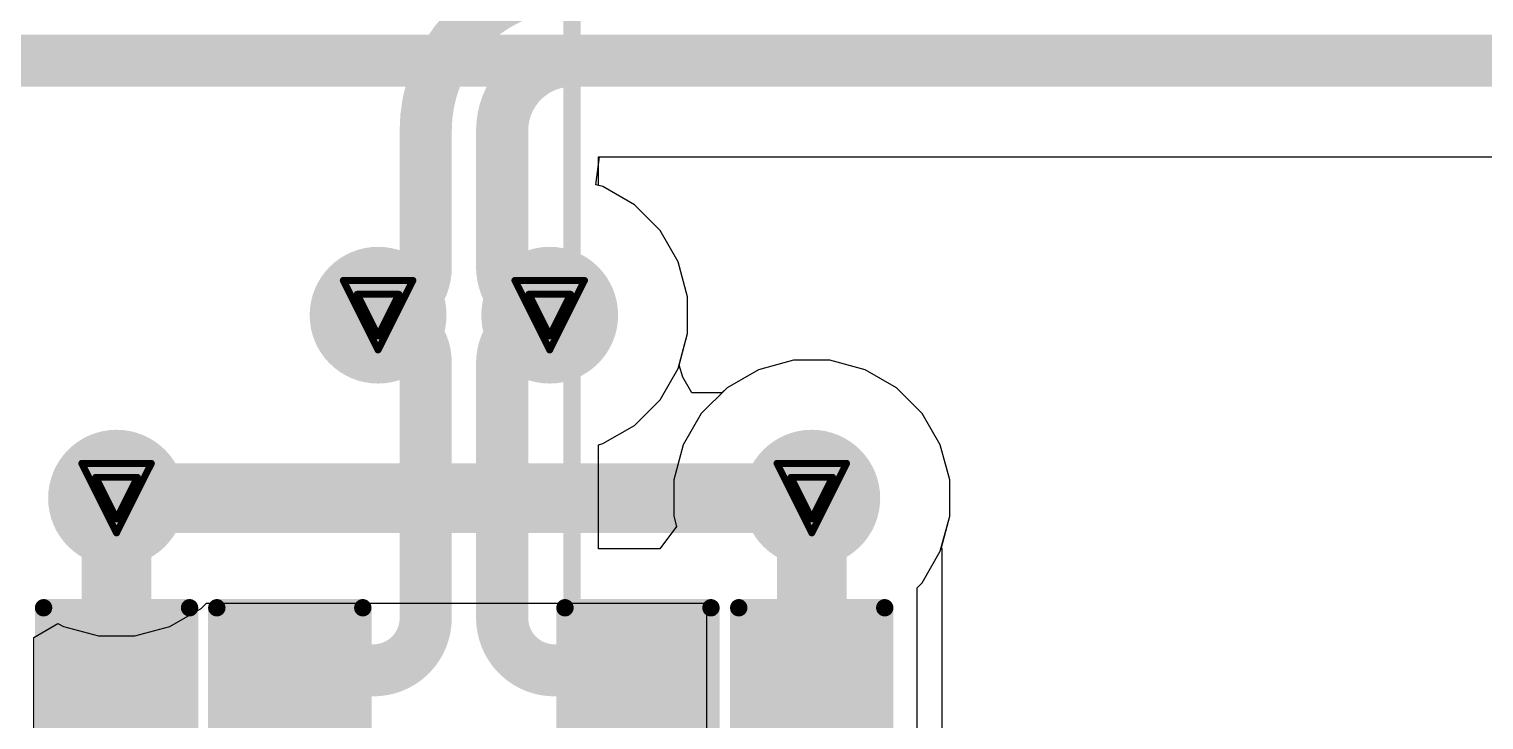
# Model space of a CAD drawing. Header units: inches. Extents: x 0 to 289, y 0 to 168.
# Drawn here: x 66.06 to 76.69, y 74.83 to 79.88 of the extents above; entities that cross this region are included whole.
import ezdxf

# ---------------------------------------------------------------- set-up
doc = ezdxf.new("R2010")
doc.units = ezdxf.units.IN
for name, color, linetype in [('Bottom Layer', 5, 'Continuous'), ('Bottom Overlay', 54, 'Continuous'), ('Bottom Paste', 16, 'Continuous'), ('Bottom Solder', 6, 'Continuous'), ('Drill Drawing', 1, 'Continuous'), ('Top Layer', 1, 'Continuous'), ('Top Overlay', 2, 'Continuous'), ('Via Holes', 16, 'Continuous')]:
    doc.layers.add(name, color=color, linetype=linetype)

# ---------------------------------------------------------------- blocks, each defined once
blk = doc.blocks.new('R___0603_B_24')
at = {"layer": 'Bottom Layer'}
for points in [[(-1.143, -0.4445), (-1.143, 0.4445), (-0.381, 0.4445), (-0.381, -0.4445)], [(0.381, -0.4445), (0.381, 0.4445), (1.143, 0.4445), (1.143, -0.4445)]]:
    blk.add_hatch(color=5, dxfattribs=at).paths.add_polyline_path(points)
at = {"layer": 'Bottom Paste'}
for points in [[(-1.143, -0.4445), (-1.143, 0.4445), (-0.381, 0.4445), (-0.381, -0.4445)], [(0.381, -0.4445), (0.381, 0.4445), (1.143, 0.4445), (1.143, -0.4445)]]:
    blk.add_hatch(color=16, dxfattribs=at).paths.add_polyline_path(points)
at = {"layer": 'Bottom Solder'}
for points in [[(-1.2446, -0.5461), (-1.2446, 0.5461), (-0.2794, 0.5461), (-0.2794, -0.5461)], [(0.2794, -0.5461), (0.2794, 0.5461), (1.2446, 0.5461), (1.2446, -0.5461)]]:
    blk.add_hatch(color=6, dxfattribs=at).paths.add_polyline_path(points)
at = {"layer": 'Bottom Overlay'}
for points in [[(-1.2192, 0.5334, 0.127, 0.127, 0), (-1.2192, -0.5334, 0.127, 0.127, 0)], [(-1.2192, 0.5334, 0.127, 0.127, 0), (1.2192, 0.5334, 0.127, 0.127, 0)], [(1.2192, 0.5334, 0.127, 0.127, 0), (1.2192, -0.5334, 0.127, 0.127, 0)], [(-1.2192, -0.5334, 0.127, 0.127, 0), (1.2192, -0.5334, 0.127, 0.127, 0)]]:
    blk.add_lwpolyline(points, format="xyseb", dxfattribs=at)
for points in [[(-1.25095, 0.5334, 0.0635, 0.0635, 1), (-1.18745, 0.5334, 0.0635, 0.0635, 1)], [(-1.25095, 0.5334, 0.0635, 0.0635, 1), (-1.18745, 0.5334, 0.0635, 0.0635, 1)], [(1.18745, 0.5334, 0.0635, 0.0635, 1), (1.25095, 0.5334, 0.0635, 0.0635, 1)], [(1.18745, 0.5334, 0.0635, 0.0635, 1), (1.25095, 0.5334, 0.0635, 0.0635, 1)], [(-1.25095, -0.5334, 0.0635, 0.0635, 1), (-1.18745, -0.5334, 0.0635, 0.0635, 1)], [(-1.25095, -0.5334, 0.0635, 0.0635, 1), (-1.18745, -0.5334, 0.0635, 0.0635, 1)], [(1.18745, -0.5334, 0.0635, 0.0635, 1), (1.25095, -0.5334, 0.0635, 0.0635, 1)], [(1.18745, -0.5334, 0.0635, 0.0635, 1), (1.25095, -0.5334, 0.0635, 0.0635, 1)]]:
    blk.add_lwpolyline(points, format="xyseb", close=True, dxfattribs=at)
blk = doc.blocks.new('R___0603_B_25')
at = {"layer": 'Bottom Layer'}
for points in [[(-1.143, -0.4445), (-1.143, 0.4445), (-0.381, 0.4445), (-0.381, -0.4445)], [(0.381, -0.4445), (0.381, 0.4445), (1.143, 0.4445), (1.143, -0.4445)]]:
    blk.add_hatch(color=5, dxfattribs=at).paths.add_polyline_path(points)
at = {"layer": 'Bottom Paste'}
for points in [[(-1.143, -0.4445), (-1.143, 0.4445), (-0.381, 0.4445), (-0.381, -0.4445)], [(0.381, -0.4445), (0.381, 0.4445), (1.143, 0.4445), (1.143, -0.4445)]]:
    blk.add_hatch(color=16, dxfattribs=at).paths.add_polyline_path(points)
at = {"layer": 'Bottom Solder'}
for points in [[(-1.2446, -0.5461), (-1.2446, 0.5461), (-0.2794, 0.5461), (-0.2794, -0.5461)], [(0.2794, -0.5461), (0.2794, 0.5461), (1.2446, 0.5461), (1.2446, -0.5461)]]:
    blk.add_hatch(color=6, dxfattribs=at).paths.add_polyline_path(points)
at = {"layer": 'Bottom Overlay'}
for points in [[(-1.2192, 0.5334, 0.127, 0.127, 0), (-1.2192, -0.5334, 0.127, 0.127, 0)], [(-1.2192, 0.5334, 0.127, 0.127, 0), (1.2192, 0.5334, 0.127, 0.127, 0)], [(1.2192, 0.5334, 0.127, 0.127, 0), (1.2192, -0.5334, 0.127, 0.127, 0)], [(-1.2192, -0.5334, 0.127, 0.127, 0), (1.2192, -0.5334, 0.127, 0.127, 0)]]:
    blk.add_lwpolyline(points, format="xyseb", dxfattribs=at)
for points in [[(-1.25095, 0.5334, 0.0635, 0.0635, 1), (-1.18745, 0.5334, 0.0635, 0.0635, 1)], [(-1.25095, 0.5334, 0.0635, 0.0635, 1), (-1.18745, 0.5334, 0.0635, 0.0635, 1)], [(1.18745, 0.5334, 0.0635, 0.0635, 1), (1.25095, 0.5334, 0.0635, 0.0635, 1)], [(1.18745, 0.5334, 0.0635, 0.0635, 1), (1.25095, 0.5334, 0.0635, 0.0635, 1)], [(-1.25095, -0.5334, 0.0635, 0.0635, 1), (-1.18745, -0.5334, 0.0635, 0.0635, 1)], [(-1.25095, -0.5334, 0.0635, 0.0635, 1), (-1.18745, -0.5334, 0.0635, 0.0635, 1)], [(1.18745, -0.5334, 0.0635, 0.0635, 1), (1.25095, -0.5334, 0.0635, 0.0635, 1)], [(1.18745, -0.5334, 0.0635, 0.0635, 1), (1.25095, -0.5334, 0.0635, 0.0635, 1)]]:
    blk.add_lwpolyline(points, format="xyseb", close=True, dxfattribs=at)
blk = doc.blocks.new('R___0603_B_26')
at = {"layer": 'Bottom Layer'}
for points in [[(-1.143, -0.4445), (-1.143, 0.4445), (-0.381, 0.4445), (-0.381, -0.4445)], [(0.381, -0.4445), (0.381, 0.4445), (1.143, 0.4445), (1.143, -0.4445)]]:
    blk.add_hatch(color=5, dxfattribs=at).paths.add_polyline_path(points)
at = {"layer": 'Bottom Paste'}
for points in [[(-1.143, -0.4445), (-1.143, 0.4445), (-0.381, 0.4445), (-0.381, -0.4445)], [(0.381, -0.4445), (0.381, 0.4445), (1.143, 0.4445), (1.143, -0.4445)]]:
    blk.add_hatch(color=16, dxfattribs=at).paths.add_polyline_path(points)
at = {"layer": 'Bottom Solder'}
for points in [[(-1.2446, -0.5461), (-1.2446, 0.5461), (-0.2794, 0.5461), (-0.2794, -0.5461)], [(0.2794, -0.5461), (0.2794, 0.5461), (1.2446, 0.5461), (1.2446, -0.5461)]]:
    blk.add_hatch(color=6, dxfattribs=at).paths.add_polyline_path(points)
at = {"layer": 'Bottom Overlay'}
for points in [[(-1.2192, -0.5334, 0.127, 0.127, 0), (-1.2192, 0.5334, 0.127, 0.127, 0)], [(1.2192, 0.5334, 0.127, 0.127, 0), (-1.2192, 0.5334, 0.127, 0.127, 0)], [(1.2192, -0.5334, 0.127, 0.127, 0), (1.2192, 0.5334, 0.127, 0.127, 0)], [(1.2192, -0.5334, 0.127, 0.127, 0), (-1.2192, -0.5334, 0.127, 0.127, 0)]]:
    blk.add_lwpolyline(points, format="xyseb", dxfattribs=at)
for points in [[(-1.25095, 0.5334, 0.0635, 0.0635, 1), (-1.18745, 0.5334, 0.0635, 0.0635, 1)], [(-1.25095, 0.5334, 0.0635, 0.0635, 1), (-1.18745, 0.5334, 0.0635, 0.0635, 1)], [(1.18745, 0.5334, 0.0635, 0.0635, 1), (1.25095, 0.5334, 0.0635, 0.0635, 1)], [(1.18745, 0.5334, 0.0635, 0.0635, 1), (1.25095, 0.5334, 0.0635, 0.0635, 1)], [(-1.25095, -0.5334, 0.0635, 0.0635, 1), (-1.18745, -0.5334, 0.0635, 0.0635, 1)], [(-1.25095, -0.5334, 0.0635, 0.0635, 1), (-1.18745, -0.5334, 0.0635, 0.0635, 1)], [(1.18745, -0.5334, 0.0635, 0.0635, 1), (1.25095, -0.5334, 0.0635, 0.0635, 1)], [(1.18745, -0.5334, 0.0635, 0.0635, 1), (1.25095, -0.5334, 0.0635, 0.0635, 1)]]:
    blk.add_lwpolyline(points, format="xyseb", close=True, dxfattribs=at)
blk = doc.blocks.new('R___0603_B_29')
at = {"layer": 'Bottom Layer'}
for points in [[(-1.143, -0.4445), (-1.143, 0.4445), (-0.381, 0.4445), (-0.381, -0.4445)], [(0.381, -0.4445), (0.381, 0.4445), (1.143, 0.4445), (1.143, -0.4445)]]:
    blk.add_hatch(color=5, dxfattribs=at).paths.add_polyline_path(points)
at = {"layer": 'Bottom Paste'}
for points in [[(-1.143, -0.4445), (-1.143, 0.4445), (-0.381, 0.4445), (-0.381, -0.4445)], [(0.381, -0.4445), (0.381, 0.4445), (1.143, 0.4445), (1.143, -0.4445)]]:
    blk.add_hatch(color=16, dxfattribs=at).paths.add_polyline_path(points)
at = {"layer": 'Bottom Solder'}
for points in [[(-1.2446, -0.5461), (-1.2446, 0.5461), (-0.2794, 0.5461), (-0.2794, -0.5461)], [(0.2794, -0.5461), (0.2794, 0.5461), (1.2446, 0.5461), (1.2446, -0.5461)]]:
    blk.add_hatch(color=6, dxfattribs=at).paths.add_polyline_path(points)
at = {"layer": 'Bottom Overlay'}
for points in [[(-1.2192, -0.5334, 0.127, 0.127, 0), (-1.2192, 0.5334, 0.127, 0.127, 0)], [(1.2192, 0.5334, 0.127, 0.127, 0), (-1.2192, 0.5334, 0.127, 0.127, 0)], [(1.2192, -0.5334, 0.127, 0.127, 0), (1.2192, 0.5334, 0.127, 0.127, 0)], [(1.2192, -0.5334, 0.127, 0.127, 0), (-1.2192, -0.5334, 0.127, 0.127, 0)]]:
    blk.add_lwpolyline(points, format="xyseb", dxfattribs=at)
for points in [[(-1.25095, 0.5334, 0.0635, 0.0635, 1), (-1.18745, 0.5334, 0.0635, 0.0635, 1)], [(-1.25095, 0.5334, 0.0635, 0.0635, 1), (-1.18745, 0.5334, 0.0635, 0.0635, 1)], [(1.18745, 0.5334, 0.0635, 0.0635, 1), (1.25095, 0.5334, 0.0635, 0.0635, 1)], [(1.18745, 0.5334, 0.0635, 0.0635, 1), (1.25095, 0.5334, 0.0635, 0.0635, 1)], [(-1.25095, -0.5334, 0.0635, 0.0635, 1), (-1.18745, -0.5334, 0.0635, 0.0635, 1)], [(-1.25095, -0.5334, 0.0635, 0.0635, 1), (-1.18745, -0.5334, 0.0635, 0.0635, 1)], [(1.18745, -0.5334, 0.0635, 0.0635, 1), (1.25095, -0.5334, 0.0635, 0.0635, 1)], [(1.18745, -0.5334, 0.0635, 0.0635, 1), (1.25095, -0.5334, 0.0635, 0.0635, 1)]]:
    blk.add_lwpolyline(points, format="xyseb", close=True, dxfattribs=at)
blk = doc.blocks.new('NE8FBV_C5_LED_56')
at = {"layer": 'Top Overlay'}
blk.add_lwpolyline([(-12.19, -16.63, 0.127, 0.127, 0), (-12.19, 14.021, 0.127, 0.127, 0)], format="xyseb", dxfattribs=at)

msp = doc.modelspace()

# ---------------------------------------------------------------- hatches: boundary and pattern name
at = {"layer": 'Bottom Layer'}
h = msp.add_hatch(color=5, dxfattribs=at)
edge = h.paths.add_edge_path()
edge.add_arc((68.614, 77.792), 0.5, 0, 360)
h = msp.add_hatch(color=5, dxfattribs=at)
edge = h.paths.add_edge_path()
edge.add_arc((69.868, 77.792), 0.5, 0, 360)
h = msp.add_hatch(color=5, dxfattribs=at)
edge = h.paths.add_edge_path()
edge.add_arc((66.703, 76.454), 0.5, 0, 360)
h = msp.add_hatch(color=5, dxfattribs=at)
edge = h.paths.add_edge_path()
edge.add_arc((71.783, 76.454), 0.5, 0, 360)
at = {"layer": 'Top Layer'}
h = msp.add_hatch(color=1, dxfattribs=at)
edge = h.paths.add_edge_path()
edge.add_arc((68.614, 77.792), 0.5, 0, 360)
h = msp.add_hatch(color=1, dxfattribs=at)
edge = h.paths.add_edge_path()
edge.add_arc((69.868, 77.792), 0.5, 0, 360)
h = msp.add_hatch(color=1, dxfattribs=at)
edge = h.paths.add_edge_path()
edge.add_arc((66.703, 76.454), 0.5, 0, 360)
h = msp.add_hatch(color=1, dxfattribs=at)
edge = h.paths.add_edge_path()
edge.add_arc((71.783, 76.454), 0.5, 0, 360)
at = {"layer": 'Via Holes'}
h = msp.add_hatch(color=7, dxfattribs=at)
edge = h.paths.add_edge_path()
edge.add_arc((68.614, 77.792), 0.3, 0, 360)
h = msp.add_hatch(color=7, dxfattribs=at)
edge = h.paths.add_edge_path()
edge.add_arc((69.868, 77.792), 0.3, 0, 360)
h = msp.add_hatch(color=7, dxfattribs=at)
edge = h.paths.add_edge_path()
edge.add_arc((66.703, 76.454), 0.3, 0, 360)
h = msp.add_hatch(color=7, dxfattribs=at)
edge = h.paths.add_edge_path()
edge.add_arc((71.783, 76.454), 0.3, 0, 360)

# ---------------------------------------------------------------- linework, layer by layer
at = {"layer": 'Bottom Layer'}
for p, q in [((70.204, 78.746), (70.231, 78.949)), ((70.231, 78.949), (81.213, 78.949)), ((70.257, 78.732), (70.204, 78.746)), ((70.487, 78.599), (70.257, 78.732)), ((70.675, 78.411), (70.487, 78.599)), ((70.807, 78.181), (70.675, 78.411)), ((70.876, 77.925), (70.807, 78.181)), ((70.876, 77.659), (70.876, 77.925)), ((70.807, 77.403), (70.876, 77.659)), ((70.675, 77.173), (70.807, 77.403)), ((71.394, 77.393), (71.164, 77.261)), ((71.65, 77.462), (71.394, 77.393)), ((71.916, 77.462), (71.65, 77.462)), ((72.172, 77.393), (71.916, 77.462)), ((72.402, 77.261), (72.172, 77.393)), ((71.164, 77.261), (70.976, 77.073)), ((72.59, 77.073), (72.402, 77.261)), ((70.487, 76.986), (70.675, 77.173)), ((70.976, 77.073), (70.844, 76.843)), ((72.722, 76.843), (72.59, 77.073)), ((70.257, 76.853), (70.487, 76.986)), ((70.225, 76.844), (70.257, 76.853)), ((70.225, 76.084), (70.225, 76.844)), ((70.844, 76.843), (70.775, 76.587)), ((72.791, 76.587), (72.722, 76.843)), ((70.775, 76.587), (70.775, 76.321)), ((72.791, 76.321), (72.791, 76.587)), ((70.795, 76.246), (70.672, 76.084)), ((70.775, 76.321), (70.795, 76.246)), ((72.73, 76.092), (72.791, 76.321)), ((70.672, 76.084), (70.225, 76.084)), ((72.735, 76.084), (72.73, 76.092)), ((72.735, 74.306), (72.735, 76.084)), ((72.735, 76.084), (72.735, 76.084))]:
    msp.add_line(p, q, dxfattribs=at)
for points in [[(64.114, 79.653, 0.381, 0.381, 0), (81.213, 79.653, 0.381, 0.381, 0)], [(68.614, 77.792, 0.381, 0.381, -0.414214), (68.962, 77.445, 0.381, 0.381, 0)], [(69.521, 77.445, 0.381, 0.381, -0.414214), (69.868, 77.792, 0.381, 0.381, 0)], [(68.962, 75.576, 0.381, 0.381, 0), (68.962, 77.445, 0.381, 0.381, 0)], [(69.521, 75.576, 0.381, 0.381, 0), (69.521, 77.445, 0.381, 0.381, 0)], [(66.703, 75.195, 0.508, 0.508, 0), (66.703, 76.454, 0.508, 0.508, 0)], [(71.783, 75.195, 0.508, 0.508, 0), (71.783, 76.454, 0.508, 0.508, 0)], [(68.962, 75.576, 0.381, 0.381, -0.414214), (68.581, 75.195, 0.381, 0.381, 0)], [(69.902, 75.195, 0.381, 0.381, -0.414214), (69.521, 75.576, 0.381, 0.381, 0)], [(67.969, 75.195, 0.381, 0.381, 0), (68.581, 75.195, 0.381, 0.381, 0)], [(69.902, 75.195, 0.381, 0.381, 0), (70.513, 75.195, 0.381, 0.381, 0)]]:
    msp.add_lwpolyline(points, format="xyseb", dxfattribs=at)
for points in [[(68.519, 77.792, 0.191, 0.191, 1), (68.709, 77.792, 0.191, 0.191, 1)], [(69.773, 77.792, 0.191, 0.191, 1), (69.963, 77.792, 0.191, 0.191, 1)], [(68.866, 77.445, 0.191, 0.191, 1), (69.057, 77.445, 0.191, 0.191, 1)], [(68.866, 77.445, 0.191, 0.191, 1), (69.057, 77.445, 0.191, 0.191, 1)], [(69.425, 77.445, 0.191, 0.191, 1), (69.616, 77.445, 0.191, 0.191, 1)], [(69.425, 77.445, 0.191, 0.191, 1), (69.616, 77.445, 0.191, 0.191, 1)], [(66.576, 76.454, 0.254, 0.254, 1), (66.83, 76.454, 0.254, 0.254, 1)], [(71.656, 76.454, 0.254, 0.254, 1), (71.91, 76.454, 0.254, 0.254, 1)], [(68.866, 75.576, 0.191, 0.191, 1), (69.057, 75.576, 0.191, 0.191, 1)], [(68.866, 75.576, 0.191, 0.191, 1), (69.057, 75.576, 0.191, 0.191, 1)], [(69.425, 75.576, 0.191, 0.191, 1), (69.616, 75.576, 0.191, 0.191, 1)], [(69.425, 75.576, 0.191, 0.191, 1), (69.616, 75.576, 0.191, 0.191, 1)], [(66.576, 75.195, 0.254, 0.254, 1), (66.83, 75.195, 0.254, 0.254, 1)], [(67.874, 75.195, 0.191, 0.191, 1), (68.064, 75.195, 0.191, 0.191, 1)], [(68.485, 75.195, 0.191, 0.191, 1), (68.676, 75.195, 0.191, 0.191, 1)], [(68.485, 75.195, 0.191, 0.191, 1), (68.676, 75.195, 0.191, 0.191, 1)], [(69.806, 75.195, 0.191, 0.191, 1), (69.997, 75.195, 0.191, 0.191, 1)], [(69.806, 75.195, 0.191, 0.191, 1), (69.997, 75.195, 0.191, 0.191, 1)], [(70.418, 75.195, 0.191, 0.191, 1), (70.608, 75.195, 0.191, 0.191, 1)], [(71.656, 75.195, 0.254, 0.254, 1), (71.91, 75.195, 0.254, 0.254, 1)]]:
    msp.add_lwpolyline(points, format="xyseb", close=True, dxfattribs=at)
at = {"layer": 'Drill Drawing'}
for points in [[(68.36, 78.046, 0.0508, 0.0508, 0), (68.868, 78.046, 0.0508, 0.0508, 0)], [(68.36, 78.046, 0.0508, 0.0508, 0), (68.614, 77.538, 0.0508, 0.0508, 0)], [(68.614, 77.538, 0.0508, 0.0508, 0), (68.868, 78.046, 0.0508, 0.0508, 0)], [(69.614, 78.046, 0.0508, 0.0508, 0), (70.122, 78.046, 0.0508, 0.0508, 0)], [(69.614, 78.046, 0.0508, 0.0508, 0), (69.868, 77.538, 0.0508, 0.0508, 0)], [(69.868, 77.538, 0.0508, 0.0508, 0), (70.122, 78.046, 0.0508, 0.0508, 0)], [(68.462, 77.945, 0.0508, 0.0508, 0), (68.766, 77.945, 0.0508, 0.0508, 0)], [(68.462, 77.945, 0.0508, 0.0508, 0), (68.614, 77.64, 0.0508, 0.0508, 0)], [(68.614, 77.64, 0.0508, 0.0508, 0), (68.766, 77.945, 0.0508, 0.0508, 0)], [(69.716, 77.945, 0.0508, 0.0508, 0), (70.021, 77.945, 0.0508, 0.0508, 0)], [(69.716, 77.945, 0.0508, 0.0508, 0), (69.868, 77.64, 0.0508, 0.0508, 0)], [(69.868, 77.64, 0.0508, 0.0508, 0), (70.021, 77.945, 0.0508, 0.0508, 0)], [(66.449, 76.708, 0.0508, 0.0508, 0), (66.957, 76.708, 0.0508, 0.0508, 0)], [(66.449, 76.708, 0.0508, 0.0508, 0), (66.703, 76.2, 0.0508, 0.0508, 0)], [(66.703, 76.2, 0.0508, 0.0508, 0), (66.957, 76.708, 0.0508, 0.0508, 0)], [(71.529, 76.708, 0.0508, 0.0508, 0), (72.037, 76.708, 0.0508, 0.0508, 0)], [(71.529, 76.708, 0.0508, 0.0508, 0), (71.783, 76.2, 0.0508, 0.0508, 0)], [(71.783, 76.2, 0.0508, 0.0508, 0), (72.037, 76.708, 0.0508, 0.0508, 0)], [(66.551, 76.606, 0.0508, 0.0508, 0), (66.855, 76.606, 0.0508, 0.0508, 0)], [(66.551, 76.606, 0.0508, 0.0508, 0), (66.703, 76.302, 0.0508, 0.0508, 0)], [(66.703, 76.302, 0.0508, 0.0508, 0), (66.855, 76.606, 0.0508, 0.0508, 0)], [(71.631, 76.606, 0.0508, 0.0508, 0), (71.935, 76.606, 0.0508, 0.0508, 0)], [(71.631, 76.606, 0.0508, 0.0508, 0), (71.783, 76.302, 0.0508, 0.0508, 0)], [(71.783, 76.302, 0.0508, 0.0508, 0), (71.935, 76.606, 0.0508, 0.0508, 0)]]:
    msp.add_lwpolyline(points, format="xyseb", dxfattribs=at)
for points in [[(68.347, 78.046, 0.0254, 0.0254, 1), (68.373, 78.046, 0.0254, 0.0254, 1)], [(68.347, 78.046, 0.0254, 0.0254, 1), (68.373, 78.046, 0.0254, 0.0254, 1)], [(68.855, 78.046, 0.0254, 0.0254, 1), (68.881, 78.046, 0.0254, 0.0254, 1)], [(68.855, 78.046, 0.0254, 0.0254, 1), (68.881, 78.046, 0.0254, 0.0254, 1)], [(69.601, 78.046, 0.0254, 0.0254, 1), (69.627, 78.046, 0.0254, 0.0254, 1)], [(69.601, 78.046, 0.0254, 0.0254, 1), (69.627, 78.046, 0.0254, 0.0254, 1)], [(70.109, 78.046, 0.0254, 0.0254, 1), (70.135, 78.046, 0.0254, 0.0254, 1)], [(70.109, 78.046, 0.0254, 0.0254, 1), (70.135, 78.046, 0.0254, 0.0254, 1)], [(68.449, 77.945, 0.0254, 0.0254, 1), (68.474, 77.945, 0.0254, 0.0254, 1)], [(68.449, 77.945, 0.0254, 0.0254, 1), (68.474, 77.945, 0.0254, 0.0254, 1)], [(68.754, 77.945, 0.0254, 0.0254, 1), (68.779, 77.945, 0.0254, 0.0254, 1)], [(68.754, 77.945, 0.0254, 0.0254, 1), (68.779, 77.945, 0.0254, 0.0254, 1)], [(69.703, 77.945, 0.0254, 0.0254, 1), (69.728, 77.945, 0.0254, 0.0254, 1)], [(69.703, 77.945, 0.0254, 0.0254, 1), (69.728, 77.945, 0.0254, 0.0254, 1)], [(70.008, 77.945, 0.0254, 0.0254, 1), (70.033, 77.945, 0.0254, 0.0254, 1)], [(70.008, 77.945, 0.0254, 0.0254, 1), (70.033, 77.945, 0.0254, 0.0254, 1)], [(68.601, 77.64, 0.0254, 0.0254, 1), (68.627, 77.64, 0.0254, 0.0254, 1)], [(68.601, 77.64, 0.0254, 0.0254, 1), (68.627, 77.64, 0.0254, 0.0254, 1)], [(69.855, 77.64, 0.0254, 0.0254, 1), (69.881, 77.64, 0.0254, 0.0254, 1)], [(69.855, 77.64, 0.0254, 0.0254, 1), (69.881, 77.64, 0.0254, 0.0254, 1)], [(68.601, 77.538, 0.0254, 0.0254, 1), (68.627, 77.538, 0.0254, 0.0254, 1)], [(68.601, 77.538, 0.0254, 0.0254, 1), (68.627, 77.538, 0.0254, 0.0254, 1)], [(69.855, 77.538, 0.0254, 0.0254, 1), (69.881, 77.538, 0.0254, 0.0254, 1)], [(69.855, 77.538, 0.0254, 0.0254, 1), (69.881, 77.538, 0.0254, 0.0254, 1)], [(66.436, 76.708, 0.0254, 0.0254, 1), (66.462, 76.708, 0.0254, 0.0254, 1)], [(66.436, 76.708, 0.0254, 0.0254, 1), (66.462, 76.708, 0.0254, 0.0254, 1)], [(66.944, 76.708, 0.0254, 0.0254, 1), (66.97, 76.708, 0.0254, 0.0254, 1)], [(66.944, 76.708, 0.0254, 0.0254, 1), (66.97, 76.708, 0.0254, 0.0254, 1)], [(71.516, 76.708, 0.0254, 0.0254, 1), (71.542, 76.708, 0.0254, 0.0254, 1)], [(71.516, 76.708, 0.0254, 0.0254, 1), (71.542, 76.708, 0.0254, 0.0254, 1)], [(72.024, 76.708, 0.0254, 0.0254, 1), (72.05, 76.708, 0.0254, 0.0254, 1)], [(72.024, 76.708, 0.0254, 0.0254, 1), (72.05, 76.708, 0.0254, 0.0254, 1)], [(66.538, 76.606, 0.0254, 0.0254, 1), (66.563, 76.606, 0.0254, 0.0254, 1)], [(66.538, 76.606, 0.0254, 0.0254, 1), (66.563, 76.606, 0.0254, 0.0254, 1)], [(66.843, 76.606, 0.0254, 0.0254, 1), (66.868, 76.606, 0.0254, 0.0254, 1)], [(66.843, 76.606, 0.0254, 0.0254, 1), (66.868, 76.606, 0.0254, 0.0254, 1)], [(71.618, 76.606, 0.0254, 0.0254, 1), (71.643, 76.606, 0.0254, 0.0254, 1)], [(71.618, 76.606, 0.0254, 0.0254, 1), (71.643, 76.606, 0.0254, 0.0254, 1)], [(71.923, 76.606, 0.0254, 0.0254, 1), (71.948, 76.606, 0.0254, 0.0254, 1)], [(71.923, 76.606, 0.0254, 0.0254, 1), (71.948, 76.606, 0.0254, 0.0254, 1)], [(66.69, 76.302, 0.0254, 0.0254, 1), (66.716, 76.302, 0.0254, 0.0254, 1)], [(66.69, 76.302, 0.0254, 0.0254, 1), (66.716, 76.302, 0.0254, 0.0254, 1)], [(66.69, 76.2, 0.0254, 0.0254, 1), (66.716, 76.2, 0.0254, 0.0254, 1)], [(66.69, 76.2, 0.0254, 0.0254, 1), (66.716, 76.2, 0.0254, 0.0254, 1)], [(71.77, 76.302, 0.0254, 0.0254, 1), (71.796, 76.302, 0.0254, 0.0254, 1)], [(71.77, 76.302, 0.0254, 0.0254, 1), (71.796, 76.302, 0.0254, 0.0254, 1)], [(71.77, 76.2, 0.0254, 0.0254, 1), (71.796, 76.2, 0.0254, 0.0254, 1)], [(71.77, 76.2, 0.0254, 0.0254, 1), (71.796, 76.2, 0.0254, 0.0254, 1)]]:
    msp.add_lwpolyline(points, format="xyseb", close=True, dxfattribs=at)
at = {"layer": 'Top Layer'}
for p, q in [((70.225, 78.74), (70.225, 78.949)), ((70.225, 78.949), (87.439, 78.949)), ((70.257, 78.732), (70.225, 78.74)), ((70.487, 78.599), (70.257, 78.732)), ((70.675, 78.411), (70.487, 78.599)), ((70.807, 78.181), (70.675, 78.411)), ((70.876, 77.925), (70.807, 78.181)), ((70.876, 77.659), (70.876, 77.925)), ((70.813, 77.426), (70.876, 77.659)), ((70.84, 77.338), (70.813, 77.426)), ((71.394, 77.393), (71.164, 77.261)), ((71.65, 77.462), (71.394, 77.393)), ((71.916, 77.462), (71.65, 77.462)), ((72.172, 77.393), (71.916, 77.462)), ((72.402, 77.261), (72.172, 77.393)), ((70.906, 77.223), (70.84, 77.338)), ((71.126, 77.223), (70.906, 77.223)), ((71.164, 77.261), (71.126, 77.223)), ((72.59, 77.073), (72.402, 77.261)), ((72.722, 76.843), (72.59, 77.073)), ((72.791, 76.587), (72.722, 76.843)), ((72.791, 76.321), (72.791, 76.587)), ((72.722, 76.065), (72.791, 76.321)), ((72.59, 75.835), (72.722, 76.065)), ((72.552, 75.797), (72.59, 75.835)), ((72.552, 67.818), (72.552, 75.797)), ((67.092, 75.515), (67.322, 75.647)), ((67.322, 75.647), (67.36, 75.685)), ((67.36, 75.685), (71.014, 75.685)), ((71.014, 75.685), (71.014, 67.818)), ((66.098, 75.436), (66.274, 75.538)), ((66.274, 75.538), (66.314, 75.515)), ((66.314, 75.515), (66.57, 75.446)), ((66.836, 75.446), (67.092, 75.515)), ((66.098, 73.27), (66.098, 75.436)), ((66.57, 75.446), (66.836, 75.446))]:
    msp.add_line(p, q, dxfattribs=at)
for points in [[(68.962, 79.144, 0.381, 0.381, -0.414214), (70.03, 80.212, 0.381, 0.381, 0)], [(69.521, 79.144, 0.381, 0.381, -0.414214), (70.03, 79.653, 0.381, 0.381, 0)], [(70.03, 79.653, 0.381, 0.381, 0), (88.039, 79.653, 0.381, 0.381, 0)], [(68.962, 78.14, 0.381, 0.381, 0), (68.962, 79.144, 0.381, 0.381, 0)], [(69.521, 78.14, 0.381, 0.381, 0), (69.521, 79.144, 0.381, 0.381, 0)], [(68.962, 78.14, 0.381, 0.381, -0.414214), (68.614, 77.792, 0.381, 0.381, 0)], [(69.868, 77.792, 0.381, 0.381, -0.414214), (69.521, 78.14, 0.381, 0.381, 0)], [(66.703, 76.454, 0.508, 0.508, 0), (71.783, 76.454, 0.508, 0.508, 0)], [(71.783, 67.818, 0.508, 0.508, 0), (71.783, 76.454, 0.508, 0.508, 0)]]:
    msp.add_lwpolyline(points, format="xyseb", dxfattribs=at)
for points in [[(69.935, 79.653, 0.191, 0.191, 1), (70.125, 79.653, 0.191, 0.191, 1)], [(69.935, 79.653, 0.191, 0.191, 1), (70.125, 79.653, 0.191, 0.191, 1)], [(68.866, 79.144, 0.191, 0.191, 1), (69.057, 79.144, 0.191, 0.191, 1)], [(68.866, 79.144, 0.191, 0.191, 1), (69.057, 79.144, 0.191, 0.191, 1)], [(69.425, 79.144, 0.191, 0.191, 1), (69.616, 79.144, 0.191, 0.191, 1)], [(69.425, 79.144, 0.191, 0.191, 1), (69.616, 79.144, 0.191, 0.191, 1)], [(68.866, 78.14, 0.191, 0.191, 1), (69.057, 78.14, 0.191, 0.191, 1)], [(68.866, 78.14, 0.191, 0.191, 1), (69.057, 78.14, 0.191, 0.191, 1)], [(69.425, 78.14, 0.191, 0.191, 1), (69.616, 78.14, 0.191, 0.191, 1)], [(69.425, 78.14, 0.191, 0.191, 1), (69.616, 78.14, 0.191, 0.191, 1)], [(68.519, 77.792, 0.191, 0.191, 1), (68.709, 77.792, 0.191, 0.191, 1)], [(69.773, 77.792, 0.191, 0.191, 1), (69.963, 77.792, 0.191, 0.191, 1)], [(66.576, 76.454, 0.254, 0.254, 1), (66.83, 76.454, 0.254, 0.254, 1)], [(71.656, 76.454, 0.254, 0.254, 1), (71.91, 76.454, 0.254, 0.254, 1)], [(71.656, 76.454, 0.254, 0.254, 1), (71.91, 76.454, 0.254, 0.254, 1)]]:
    msp.add_lwpolyline(points, format="xyseb", close=True, dxfattribs=at)

# ---------------------------------------------------------------- block references
msp.add_blockref('NE8FBV_C5_LED_56', (82.22, 74.135))
for name, p, rotation in [('R___0603_B_25', (66.703, 74.433), 90), ('R___0603_B_29', (67.969, 74.433), 270), ('R___0603_B_26', (70.513, 74.433), 270), ('R___0603_B_24', (71.783, 74.433), 90)]:
    msp.add_blockref(name, p, dxfattribs=dict(rotation=rotation))

doc.saveas('drawing.dxf')
